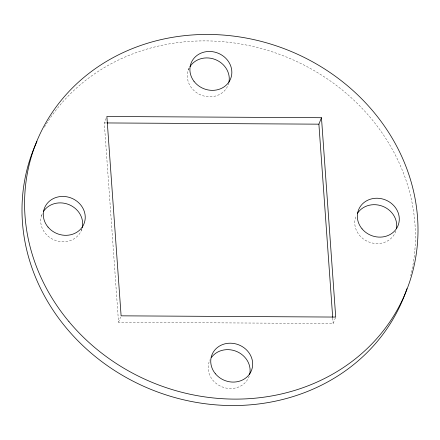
<?xml version="1.0" encoding="UTF-8"?>
<svg xmlns="http://www.w3.org/2000/svg" width="440" height="440" viewBox="0 0 440 440"><rect width="100%" height="100%" fill="white"/><g stroke="black" fill="none" stroke-linecap="round" stroke-linejoin="round"><path stroke-width="0.33" stroke-dasharray="2.2 1.65" d="M41.481 215.732L42.422 213.389M335.473 317.652L333.13 323.51L118.531 322.284L104.291 122.931L106.634 117.073M81.334 230.445L81.807 229.273M188.315 70.087L189.25 67.744M118.531 322.284L120.637 317.009M228.976 82.868L228.272 84.629A21.263 19.146 21.8 0 1 200.888 95.007A21.263 19.146 21.8 0 1 189.057 68.321M104.291 122.931L107.025 122.947M332.739 318.032L333.13 323.51M44.446 127.171A199.337 179.465 21.8 0 1 286.325 56.98A199.337 179.465 21.8 0 1 410.713 275.671M395.841 231.033A21.263 19.146 21.8 0 1 369.006 242.044A21.263 19.146 21.8 0 1 356.114 215.936M81.785 229.229A21.263 19.146 21.8 0 1 54.956 240.246A21.263 19.146 21.8 0 1 42.064 214.132M249.233 375.997A21.263 19.146 21.8 0 1 221.694 386.727A21.263 19.146 21.8 0 1 210.089 359.661"/><path stroke-width="0.66" d="M332.69 317.345L318.895 124.163L321.47 117.717L106.871 116.49L121.105 315.838L335.709 317.07L321.47 117.717M107.025 122.947L318.895 124.163M406.956 288.635A199.337 179.465 21.8 0 1 152.488 390.022A199.337 179.465 21.8 0 1 36.933 141.521M357.374 213.505A21.263 19.146 21.8 0 1 382.465 206.201A21.263 19.146 21.8 0 1 396.49 228.371M43.324 211.706A21.263 19.146 21.8 0 1 69.119 204.683A21.263 19.146 21.8 0 1 82.165 227.915M211.536 357.335A21.263 19.146 21.8 0 1 237.259 351.747A21.263 19.146 21.8 0 1 249.612 374.682M190.009 66.616A21.263 19.146 21.8 0 1 215.424 59.593A21.263 19.146 21.8 0 1 228.932 82.225M68.954 321.624A199.337 179.465 21.8 0 0 405.245 293.546A199.337 179.465 21.8 0 0 189.668 35.167A199.337 179.465 21.8 0 0 68.954 321.624M362.065 228.861A21.263 19.146 21.8 0 0 397.936 225.869A21.263 19.146 21.8 0 0 374.941 198.308A21.263 19.146 21.8 0 0 362.065 228.861M48.015 227.062A21.263 19.146 21.8 0 0 83.886 224.065A21.263 19.146 21.8 0 0 60.891 196.504A21.263 19.146 21.8 0 0 48.015 227.062M215.457 373.824A21.263 19.146 21.8 0 0 251.328 370.832A21.263 19.146 21.8 0 0 228.333 343.272A21.263 19.146 21.8 0 0 215.457 373.824M193.99 81.307A21.263 19.146 21.8 0 0 230.104 79.954A21.263 19.146 21.8 0 0 208.511 51.48A21.263 19.146 21.8 0 0 193.99 81.307"/></g></svg>
